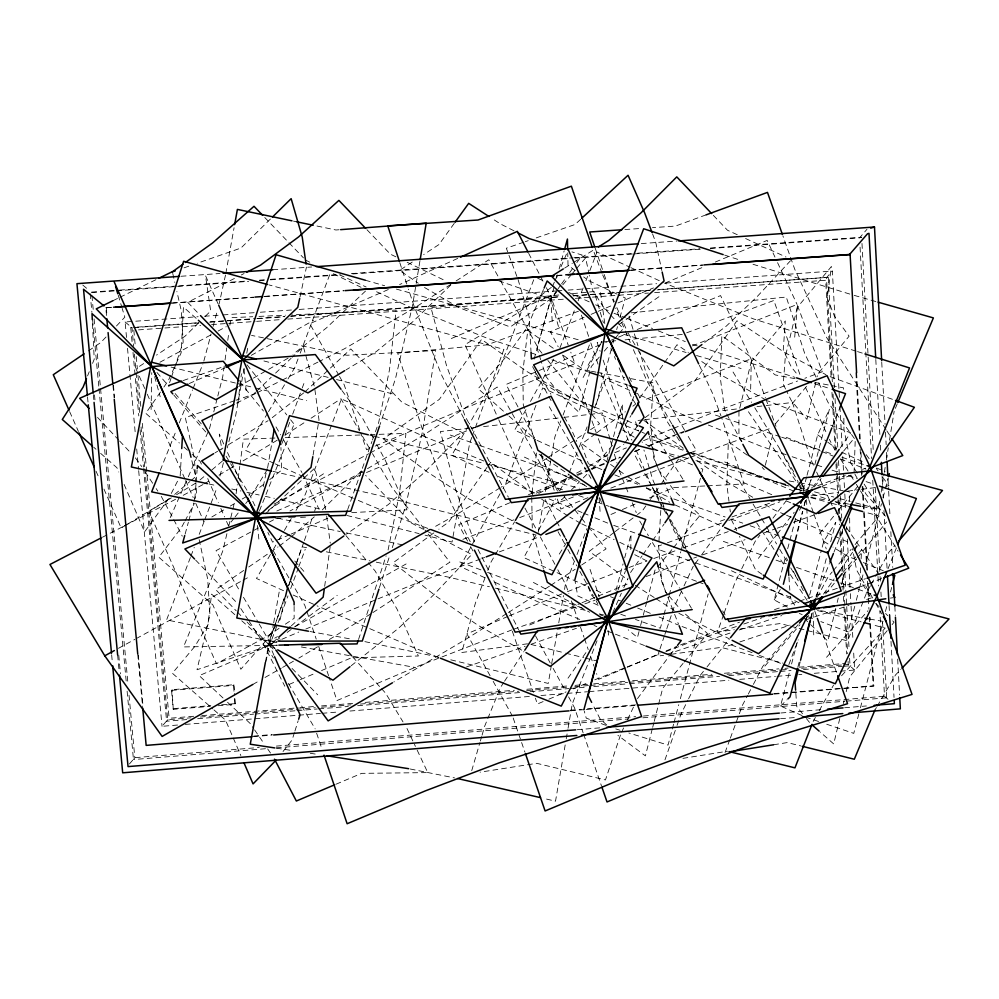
<?xml version="1.0" encoding="UTF-8"?>
<svg xmlns="http://www.w3.org/2000/svg" width="999" height="999" viewBox="0 0 999 999"><rect width="100%" height="100%" fill="white"/><g stroke="black" fill="none" stroke-linecap="round" stroke-linejoin="round"><path stroke-width="0.75" stroke-dasharray="5 3.75" d="M738.96 411.226L738.935 436.538L742.694 442.944M151.111 409.49L151.748 372.702M630.744 549.525L631.043 534.178L624.662 557.917M750.661 389.148L751.236 361.8L785.339 320.954L783.253 350.062L791.32 367.008L798.064 375.374M854.083 472.677L855.244 439.747M860.651 567.869L860.027 579.957L871.952 599.263M861.113 558.803L861.588 549.75L856.73 555.706M180.17 476.036L181.656 450.099M660.801 510.402L658.653 546.128L661.738 581.643L667.344 595.866M660.888 508.853L661.163 504.195M194.83 498.726L196.016 483.653M196.129 482.142L197.09 470.092M794.692 337.187L797.314 307.38L831.355 266.596L827.234 298.152L834.44 316.146L849.1 336.213L817.819 373.863L817.107 376.798M532.055 492.769L536.488 452.46L587.062 486.913M237.862 403.059L241.421 373.776M236.114 493.681L237.325 484.59M238.137 478.533L239.76 466.408M239.96 464.897L243.406 439.148L275.911 437.999M224.213 366.034L222.752 376.611L217.807 396.004M225.05 360.002L226.723 347.914M227.772 340.359L228.609 334.315M229.87 325.249L230.919 317.707L252.735 316.695M324.663 586.326L330.457 544.655M879.694 501.361L878.458 509.003L851.685 501.823M881.168 492.195L882.142 486.088M882.392 484.565L884.103 473.863M884.352 472.34L885.326 466.233M886.313 460.114L888.273 447.902M889.497 440.259L894.155 411.238M419.892 261.226L412.562 305.394L395.367 379.096L380.032 424.612M313.074 455.144L319.006 419.992L314.56 387.237L303.359 346.628L292.257 357.205M267.595 467.919L271.803 443.344M565.184 744.954L555.519 801.198L543.506 798.351M566.233 738.885L567.807 729.757M568.069 728.234L572.252 703.92L597.19 640.359M538.199 532.392L544.03 499.013M545.367 491.421L551.198 458.042M551.46 456.518L554.907 436.8L560.864 420.929M551.398 665.259L548.251 683.441L447.727 659.078M551.66 663.736L557.442 630.394M558.753 622.814L563.473 595.541M564.522 589.472L565.309 584.927L574.225 561.775M244.081 368.381L235.714 415.309L227.26 447.914M246.778 353.234L248.127 345.666M265.946 661.813L273.414 624.363M273.676 622.852L279.308 591.271M225.524 275.025L219.131 303.846M225.799 273.501L234.078 227.722M265.397 662.412L269.318 641.208L284.44 597.627M263.261 486.563L267.058 468.656M300.037 296.89L306.468 267.07M285.04 598.476L280.082 619.68L277.572 623.376M815.708 382.679L806.942 419.43L791.383 400.724L786.625 391.146M839.772 718.531L833.703 743.93L820.279 732.117M843.356 703.596L844.068 700.611M846.203 691.645L849.787 676.71L887.162 630.694M226.923 533.666L222.64 551.386L183.529 646.927L277.322 645.279M228.709 526.273L234.79 501.173M835.751 608.416L827.834 641.133L809.477 623.451M837.187 602.459L838.261 598.001M841.508 584.615L844.03 574.2L856.605 558.778M797.314 307.38L785.339 356.493L783.228 384.303L785.951 389.772M765.346 465.234L773.601 431.231M799.1 666.221L800.199 661.725M810.788 618.344L812.974 609.365M795.778 539.685L802.771 511.388M804.245 505.432L806.455 496.503M739.71 408.229L751.236 361.8M209.453 428.808L217.432 397.49M652.31 728.833L645.391 755.868L617.919 735.351M652.697 727.322L653.858 722.814M654.233 721.315L662.699 688.274L683.154 663.274M219.967 476.073L223.426 462.737M639.035 631.505L637.474 637.487L628.209 629.795M640.584 625.536L642.919 616.558M643.306 615.072L646.803 601.61M647.19 600.124L654.944 570.229L672.589 548.751M858.853 713.81L853.77 733.366L825.898 723.963M860.414 707.804L882.691 622.065M885.426 611.525L886.987 605.519M890.496 591.982L891.67 587.462M797.939 666.733L799.125 662.212M810.601 618.431L812.187 612.387M816.121 597.352L826.747 556.818M830.681 541.808L835.801 522.29L823.75 541.308L821.79 548.763M854.757 606.268L848.076 631.88L820.816 621.59M856.33 600.237L859.078 589.685M859.477 588.186L863.411 573.114M865.371 565.571L881.48 503.783M883.054 497.764L885.027 490.222M885.414 488.711L888.173 478.171M787.412 607.03L774.2 599.887L785.689 556.268M787.674 548.738L795.991 517.157M803.096 490.222L806.643 476.748M807.03 475.249L817.681 434.852L829.42 409.24L813.973 467.919M795.092 539.635L802.534 511.376M804.108 505.419L805.669 499.475M808.428 488.986L810.813 479.957M818.568 721.49L805.356 717.032L780.544 706.018L789.997 669.979M791.57 663.973L797.477 641.458M809.652 595.067L821.403 550.262M673.601 724.138L668.044 745.104L628.833 732.966M674 722.639L678.771 704.682M680.369 698.688L708.204 593.881M203.833 361.114L211.089 333.991M213.099 326.448L217.532 309.877M663.573 616.233L660.376 628.234L635.464 619.455M663.973 614.735L668.781 596.728M669.18 595.229L680.794 551.71M681.193 550.212L700.411 478.196M702.01 472.19L702.809 469.193L699.949 467.994M615.896 590.559L623.076 563.848M606.68 461.938L613.111 438.136M613.511 436.65L622.34 403.933L622.427 419.255M185.127 534.103L188.361 522.265M188.774 520.791L193.644 503.034M194.043 501.56L196.478 492.682L195.929 483.479M611.326 349.163L595.292 407.817L557.717 392.145L536.438 379.158L535.526 371.478M612.974 343.156L613.798 340.147M616.67 329.62L617.494 326.611M619.967 317.582L625.312 298.039L618.493 294.792M534.09 359.19L554.145 286.95M556.63 277.959L557.467 274.975M559.128 268.981L564.11 251.024M557.092 290.147L550.811 298.913L537.05 348.314L538.861 353.996M471.74 770.641L479.932 742.507M480.357 741.021L481.655 736.575M482.092 735.102L484.677 726.211L500.362 687.674L503.733 682.504M294.455 732.529L292.133 739.922L282.729 751.91M294.93 731.056L298.177 720.716M379.433 587.649L389.897 555.032M392.282 547.627L405.606 506.106L422.365 432.117L435.714 350.524L346.853 355.257L251.523 335.389M358.529 639.485L386.126 555.894M388.074 550.024L399.525 493.244L405.956 433.391L376.536 434.428M620.491 734.977L605.456 779.957L536.738 763.323L480.069 772.177M169.58 382.667L171.029 378.334M171.516 376.885L183.167 342.17L181.368 311.076L176.885 291.483M659.49 650.374L657.529 656.156L663.586 655.319M659.977 648.925L664.36 635.913M664.847 634.465L666.321 630.119M666.808 628.671L674.125 606.98L681.38 591.533M288.474 586.001L289.985 581.643M296.541 562.762L302.085 546.79L306.618 547.727M274.837 648.676L269.318 641.208L284.565 597.439M288.636 585.764L290.16 581.381M296.253 563.873L303.871 541.995M304.383 540.534L312.512 517.195M314.548 511.351L315.559 508.441M664.959 759.877L676.535 726.86M677.035 725.424L681.056 713.948L687.899 700.174M723.651 614.535L717.482 632.017L734.315 629.745M724.163 613.086L734.964 582.492L741.033 570.154M347.664 509.565L371.94 441.471M372.452 440.022L378.658 422.639L389.485 369.78L396.128 310.09L291.708 314.897M281.955 443.456L290.509 420.079M292.657 414.223L301.735 389.385M302.272 387.924L303.883 383.541M471.815 437.35L469.667 443.219L452.048 542.07L425.062 535.152M472.34 435.889L503.896 349.363L269.081 284.927M725.049 752.534L729.807 739.597M730.344 738.161L738.81 715.172M739.347 713.723L742.519 705.107L747.589 695.429M274.001 655.332L269.655 645.416L287.987 595.879M290.684 588.598L298.226 568.194M298.763 566.733L305.232 549.25M298.039 358.916L294.792 367.57L287.625 379.583M300.212 353.147L330.569 272.415M563.036 415.159L590.147 343.044M788.848 664.635L798.226 639.822M805.956 619.392L807.055 616.47M190.372 557.542L166.608 619.904L276.948 642.582M190.921 556.093L194.243 547.39M199.213 534.34L204.183 521.291M204.733 519.842L216.895 487.937M485.139 577.534L475.449 602.996L461.7 652.509L528.084 643.731M487.837 570.454L491.071 561.962L514.585 521.79M533.703 279.807L497.889 372.939L469.168 424.263M577.01 554.532L587.05 528.483M535.988 405.244L505.919 483.029L502.959 488.411M538.773 398.039L542.669 387.962L591.883 410.452M559.852 348.139L575.387 307.979M578.159 300.811L583.154 287.899M585.926 280.731L587.587 276.436M589.81 270.692L597.015 252.048L629.482 266.983M569.205 472.877L577.047 452.734M579.295 446.978L587.125 426.823M594.405 408.116L605.606 379.333L635.064 392.819M617.432 438.524L618.556 435.651M632.03 401.148L634.278 395.392M617.981 590.097L625.349 571.353M87.575 375.911L89.236 371.728M92.57 363.374L94.231 359.19L92.37 321.228M160.29 470.329L176.398 430.119M179.271 422.939L192.507 389.91M193.082 388.474L202.859 364.061M259.503 510.701L293.431 425.749M806.156 492.257L811.288 479.395M832.404 426.523L840.384 406.506M816.133 596.54L829.382 563.536M833.99 552.06L842.632 530.531M887.999 568.768L896.69 547.265M895.366 408.366L897.177 404.058M543.506 289.473L527.035 327.697L506.768 355.969L478.121 388.686L507.917 415.122M552.497 286.438L554.32 282.218M554.932 280.806L557.367 275.175M561.001 266.721L567.082 252.635M170.255 517.582L187.675 478.134M188.299 476.723L208.828 430.219M612.749 612.624L621.341 593.269M623.801 587.737L628.096 578.059M684.028 585.913L693.269 566.246M621.628 732.13L623.613 727.946M627.572 719.567L634.84 704.208M637.474 698.626L668.98 656.455M805.906 619.118L807.254 616.333M741.708 568.781L755.207 541.346L759.877 535.239M688.586 698.801L700.224 675.374L706.081 668.081M799.475 510.264L802.272 504.757M168.531 498.826L144.605 531.893L123.676 483.416M171.266 493.456L178.109 480.057M583.116 377.51L601.823 341.67M748.313 694.055L752.647 685.764M753.371 684.377L762.774 666.42L798.476 624.225M817.269 597.265L828.221 576.673L832.204 571.915M184.253 522.315L181.343 527.759L158.829 557.23L212.887 604.957L240.834 669.255L265.047 641.808L276.735 624.6M184.99 520.954L194.468 503.246M535.601 535.751L523.863 557.604L589.135 587.25M538.548 530.294L555.432 498.888M559.84 490.696L568.643 474.313M500.012 493.806L460.177 566.533L485.327 577.946M218.094 705.719L235.102 704.345L234.865 696.353M525.949 409.64L514.647 430.144L535.701 439.747M530.469 401.448L553.821 359.078M870.429 585.739L866.72 592.444L847.664 640.921L807.18 630.494M871.165 584.39L874.874 577.697M875.611 576.348L888.935 552.222L895.004 545.229M468.406 425.611L451.773 455.332L489.722 472.614M813.161 721.453L815.421 717.407M819.205 710.676L833.553 685.077M588.124 365.222L601.635 341.358M270.429 554.445L256.468 578.471L284.653 591.196M273.526 549.113L275.849 545.104M278.958 539.76L283.604 531.755M284.378 530.419L291.358 518.406M296.016 510.402L305.319 494.393L341.458 398.913L420.841 435.064L483.866 461.026M267.332 469.455L249.563 498.663M774.2 599.887L780.294 589.46M233.953 691.233L233.841 684.715L172.078 689.685L171.541 690.384L173.264 709.352L210.364 706.343M874.874 710.152L876.41 707.542M877.172 706.243L895.541 674.924L900.898 669.33M267.744 412.974L245.467 450.362L273.838 463.236M268.544 411.638L286.838 380.919M617.444 437.949L619.03 435.302M625.424 424.737L631.018 415.484M559.265 554.108L568.294 539.797M504.57 681.218L523.926 651.498M160.439 392.058L145.767 413.311L179.37 443.019M163.886 387.063L168.194 380.819L181.131 352.859L183.441 307.068L197.215 319.268M630.544 572.527L642.02 555.943M642.906 554.67L651.723 541.908M652.609 540.634L664.085 524.038M823.538 594.143L834.09 578.933M840.246 570.054L852.559 552.297M812.649 487.587L818.843 478.683M840.072 448.139L850.686 432.867L767.394 400.761M645.891 505.806L642.357 510.864L637.424 514.622M650.299 499.488L660.014 485.564M660.901 484.303L678.558 459.016M639.76 398.039L663.736 363.773M664.622 362.512L677.047 344.742L688.373 352.447M568.006 678.196L588.211 649.325M487.037 467.357L448.688 522.002L438.823 529.245M487.937 466.083L490.609 462.275L535.189 495.104M186.788 719.58L166.596 721.216L169.131 718.281L194.006 716.258M177.56 725.037L162.038 726.31L167.695 719.692L190.996 717.806M557.991 288.898L560.689 285.14M561.588 283.891L566.071 277.635M569.655 272.615L573.251 267.607M576.835 262.6L582.217 255.095L571.903 251.873M173.264 709.352L172.078 689.685M454.258 223.339L438.936 244.568L423.688 254.57M265.472 748.726L133.466 759.552L134.828 757.679L128.784 692.557M695.104 563.748L700.599 556.268M701.51 555.019L721.653 527.572M624.762 442.994L638.561 424.575M772.951 518.144L786.026 501.048M669.929 655.219L676.535 646.615M805.793 618.756L808.491 615.234M758.391 558.379L776.298 535.327M777.234 534.115L794.205 512.275M234.116 518.156L228.321 525.462L225.2 518.356M235.077 516.933L238.936 512.062M245.704 503.533L248.601 499.875M707.055 666.87L729.482 638.923L678.084 612.924M819.48 533.803L837.05 512.012M838.024 510.801L857.542 486.6M892.082 624.65L894.043 622.227L891.945 620.042M825.611 593.868L835.339 581.942M843.119 572.402L855.756 556.905M857.567 557.592L886.6 521.99M814.272 486.938L821.128 478.583M843.618 451.098L854.37 437.949M684.128 662.087L707.492 633.516L683.778 612.674M673.563 547.564L700.024 515.347L673.726 489.96L670.054 485.077M775.399 423.838L806.73 386.138M833.203 570.716L851.16 549.288M855.156 544.53L879.108 515.959L864.285 511.988M599.313 357.043L591.333 366.508L578.933 412.325L559.09 393.369L546.116 376.673L541.121 361.076M604.295 351.124L609.29 345.204M610.289 344.018L614.273 339.285M615.272 338.099L618.269 334.553M619.268 333.366L623.251 328.634L616.97 321.853M764.897 666.108L799.962 624.737M424.5 287.475L459.078 307.68L510.239 326.973L550.811 298.913L556.78 291.883M562.749 284.84L570.704 275.462M571.703 274.288L575.674 269.593M576.673 268.419L585.626 257.867L589.035 273.938M592.007 469.155L614.248 443.231M129.433 763.96L134.828 757.679L259.265 747.489M710.326 248.476L859.565 237.837L866.97 229.295M826.548 657.28L867.969 610.701M841.583 675.774L885.189 628.084L871.64 624.575M790.521 260.702L756.93 296.853L726.385 326.036L703.146 343.644M106.019 337L100.799 342.507L85.39 352.959M116.471 325.986L124.825 317.17L122.178 308.404M564.86 496.578L561.6 499.875L560.277 497.052M571.366 489.997L578.97 482.317M583.316 477.934L587.662 473.538M322.327 509.852L361.351 470.929L364.548 474.263M270.404 219.056L240.934 248.052L197.19 263.261M198.826 322.652L184.79 336.426L156.493 355.107M205.294 316.296L210.689 311.001L205.482 275.599L218.019 303.708M450.811 284.99L412.737 321.79L376.261 351.623L346.029 369.88M780.544 706.018L786.862 699.962M255.607 392.145L253.384 394.268L236.014 400.224M256.718 391.084L271.154 377.322M275.599 373.089L291.146 358.266M365.484 291.084L326.261 328.059L293.019 354.308M580.694 219.256L575.049 224.5L534.103 238.624M265.447 513.873L314.673 468.169L325.874 510.077M223.014 697.989L199.213 675.636L269.655 645.416L277.622 638.224M291.283 625.898L298.114 619.73M290.197 537.737L279.245 546.066M291.333 536.738L314.298 516.82M174.7 494.43L189.872 481.543M191.046 480.556L195.717 476.598L191.358 458.753M200.012 479.932L205.919 474.95M211.838 469.967L222.477 461.001M303.684 392.932L269.405 419.892M304.895 391.958L350.799 348.938L401.848 402.147L463.086 432.992L424.338 472.452L388.324 504.532L346.428 534.165M263.699 484.378L248.813 495.117M269.693 479.62L281.681 470.092L280.944 447.477M351.211 665.734L398.589 628.196L433.816 594.717L471.778 554.47L411.513 523.101L365.622 475.374M551.311 287.362L519.143 312.225L464.96 344.643L498.164 418.406M613.973 532.504L589.285 551.323L627.797 579.832M615.209 531.568L636.188 515.571M199.163 539.61L207.692 579.108L209.94 614.61L197.028 669.73L269.655 645.416L279.67 637.999M287.175 632.429L293.444 627.784M294.693 626.86L337.25 595.304M644.992 417.707L695.279 380.344L736.925 320.766L784.065 352.147L825.998 374.712M595.554 433.753L581.88 443.843L609.315 463.511M596.79 432.829L625.374 411.725M632.829 406.218L635.314 404.383M433.878 532.879L393.156 562.774L437.287 597.077L477.46 624.962L523.301 651.048M618.905 324.525L661.051 295.267M243.694 570.454L215.747 589.622L236.226 610.826M248.763 566.97L277.984 546.94M279.058 628.359L266.496 636.738L216.446 663.723L148.913 511.476L171.304 497.889M285.352 624.175L294.143 618.319L294.106 604.969M143.631 363.586L135.914 368.681L144.73 388.511M268.194 510.277L325.986 472.152M549.45 586.201L507.904 612.812M550.736 585.352L575.187 569.23M581.618 564.997L606.068 548.876L590.459 529.408M412.25 262.063L399.55 270.392L418.256 283.204M546.765 458.354L501.361 487.062M548.051 457.505L585.389 433.042M590.534 429.67L599.55 423.763L590.771 413.012M277.235 440.184L241.546 461.8M285.04 435.114L304.558 422.44M311.064 418.206L340.984 398.776L359.428 430.881M450.899 284.315L415.609 307.192L344.518 348.726L319.605 361.276M456.131 280.931L488.798 259.752L500.224 280.182M588.811 466.533L609.565 453.309M616.058 449.175L623.851 444.218M506.593 613.636L464.822 639.947L393.806 682.005M564.585 268.119L572.39 263.224M573.701 262.412L595.804 248.576M317.495 646.865L298.851 658.104M329.37 639.522L371.578 613.386M372.902 612.574L449.9 562.162L425.099 530.157M500.049 487.874L455.644 515.097L432.604 527.996M214.972 452.884L217.632 451.273M218.956 450.474L222.939 448.052M228.247 444.83L268.082 420.691M126.473 524.8L121.191 527.996L103.584 488.261M127.785 524L170.03 498.389M176.573 494.705L197.652 481.918M362.2 471.865L289.935 511.038M367.47 468.706L425.362 433.916L497.24 387.038L546.578 474.625L559.253 490.459M202.997 484.565L182.542 495.666M204.333 483.778L209.64 480.644M218.956 475.149L228.259 469.655M229.583 468.868L236.226 464.947M211.838 516.97L225.05 509.165M230.332 506.043L235.614 502.922M242.208 499.025L247.49 495.904M238.686 386.588L252.098 378.883M253.434 378.109L288.274 358.054M252.822 684.465L259.59 680.594M265.01 677.484L281.256 668.181M282.605 667.407L288.024 664.298M289.385 663.523L293.444 661.201M259.141 623.9L269.318 641.208L277.46 636.613M295.092 626.648L406.331 563.823M251.236 355.344L313.549 320.367M118.444 648.326L134.877 639.348M136.239 638.598L241.633 580.981M243.007 580.232L248.476 577.235M538.698 493.494L571.203 476.011M576.623 473.089L586.101 467.994M159.965 362.225L211.351 334.653M218.119 331.031L226.236 326.673M258.466 527.922L216.034 550.661L239.548 590.609M269.405 522.04L273.514 519.842M274.126 504.108L368.781 453.708M370.154 452.972L396.216 439.098M102.435 537.25L123.152 526.498M124.538 525.774L175.637 499.25M234.44 278.459L187.725 302.322L199.438 314.498M241.308 274.95L244.056 273.551M236.538 403.121L255.919 393.356M257.305 392.657L280.831 380.806M282.218 380.107L318.219 361.975M113.012 300.674L118.594 297.952M119.98 297.265L156.281 279.52M457.729 258.416L399.6 284.565M388.299 289.548L309.777 323.701L338.736 375.037M189.261 383.516L224.688 367.994M276.823 510.988L360.776 474.937M289.648 534.715L272.577 542.095L267.882 532.43M291.071 534.103L328.059 518.119M451.361 338.511L550.586 295.979L568.194 345.005M509.865 502.734L458.653 524.712L467.594 541.108M528.359 494.805L571.216 476.985M536.251 493.144L576.148 476.024M577.572 475.412L590.397 469.917M591.82 469.305L609.015 462.075M610.938 514.46L616.658 512.012M622.365 509.565L635.202 504.07M649.475 497.952L673.738 487.562L705.856 485.914M584.103 317.345L550.399 331.73L558.204 346.803M591.121 314.348L596.74 311.95M598.151 311.351L612.262 305.344M280.407 639.909L266.283 645.941L273.376 657.979M281.818 639.298L298.751 632.055M305.819 629.033L376.623 599.412M289.048 684.452L298.938 680.232M300.362 679.62L315.896 672.976M321.553 670.566L351.223 657.879L418.381 655.981L397.078 609.19L375.149 571.016L368.331 562.749M369.418 448.539L366.558 449.75L360.564 432.342M375.124 446.116L474.537 404.32L574.924 363.748L570.791 352.21M507.929 616.42L466.895 633.865L490.172 675.898M509.34 615.821L561.8 593.955M529.62 624.987L580.606 603.334M582.017 602.734L628.995 583.366M617.944 302.947L653.483 287.912M366.496 472.515L466.62 430.881M336.101 784.178L361.65 773.351L427.772 772.614L416.071 747.776M543.131 701.585L537.387 704.008L535.389 698.189M548.876 699.163L566.108 691.895M573.289 688.873L589.073 682.217M594.817 679.795L660.027 653.883M625.911 667.844L598.576 679.37L596.565 673.551M627.347 667.232L658.99 653.895M666.183 650.873L676.248 646.628M607.767 455.681L604.894 456.88L596.628 433.828M614.922 452.672L626.385 447.852M643.581 440.634L672.152 428.871M587.961 497.677L560.839 509.028L557.242 498.926M610.814 488.124L688.973 457.817M664.909 283.104L702.359 267.47M715.321 262.05L767.17 240.397L774.974 257.105M600.099 344.78L506.056 384.465L534.877 438.648M605.731 342.42L609.964 340.659M611.376 340.072L615.596 338.311M576.947 474.625L589.822 469.318M591.246 468.731L605.556 462.837M611.276 460.489L619.954 457.043M610.464 461.476L620.554 457.33M634.964 451.398L642.17 448.426M647.939 446.053L676.76 434.19M472.352 428.534L475.212 427.36M618.481 337.138L627.097 333.629M637.162 329.533L720.566 295.592L751.023 358.878L765.359 397.639M378.047 598.838L419.293 582.08L480.382 559.04M673.576 428.309L714.834 411.838L797.589 380.994M567.494 591.683L590.284 582.629M591.708 582.055L627.459 568.056M692.295 345.879L797.09 304.458L822.277 371.79L804.844 378.284M646.203 576.56L692.245 558.628M679.645 433.067L683.99 431.381M634.477 451.398L641.745 448.576M649 445.754L675.149 435.576M680.956 433.329L683.865 432.192M680.556 644.904L739.535 622.165M665.858 651.635L692.057 641.533L736.363 626.523M646.365 399.125L751.023 358.878M462.899 539.36L513.873 519.817M519.692 517.582L573.576 496.915M860.701 586.675L881.081 578.833M822.015 486.238L852.309 474.737M690.646 452.697L696.415 450.524L686.325 433.166M481.843 558.491L484.752 557.405M499.3 551.91L538.573 537.1M686.688 332.804L773.85 300.487L801.023 377.585M578.471 311.226L487.187 344.83L397.664 353.159L423.564 432.817L451.61 504.22L470.254 541.77M706.118 214.847L675.449 226.074L652.472 227.66M720.329 521.178L724.687 519.592M731.955 516.945L771.166 502.647M803.121 490.984L811.837 487.812M817.644 485.689L845.254 475.624M862.674 469.268L865.584 468.206M658.628 545.978L661.55 544.917M667.394 542.782L721.44 523.114M728.746 520.454L779.857 501.835M690.421 457.292L771.628 427.922M628.92 567.519L646.453 561.188M653.758 558.541L675.674 550.624M682.979 547.976L728.271 531.593M734.115 529.482L737.037 528.434M693.706 558.091L696.64 557.042M702.509 554.944L745.054 539.697M764.123 532.867L775.848 528.671M777.322 528.146L787.587 524.463M793.456 522.365L813.985 514.997M511.95 629.882L415.846 667.057L336.988 700.549L329.083 677.135M513.399 629.358L579.008 605.968M584.84 603.883L595.042 600.249M466.545 666.92L525.162 646.328M531.018 644.268L576.448 628.296M184.066 267.832L189.897 265.796M523.863 242.158L506.318 248.214L508.454 253.908M525.324 241.646L528.246 240.647M183.217 380.532L224.126 366.446M234.565 400.724L185.327 417.607L194.455 458.916L195.005 468.131M774.487 609.64L797.976 601.66M799.45 601.161L837.624 588.186M839.098 587.687L865.534 578.708M743.743 624.025L761.463 618.019M667.22 654.283L731.867 632.442M739.21 629.969L781.817 615.571M728.084 645.878L733.99 643.905M739.884 641.932L790.009 625.149M806.23 619.717L848.988 605.394M866.682 599.475L874.05 597.002M859.565 237.837L861.65 237.238L709.203 248.102M839.397 397.302L832.354 271.066L826.498 277.672L832.342 381.755M834.427 387.624L828.246 277.297L657.155 289.885M682.916 758.353L727.547 751.223M773.626 744.767L787.287 742.582L800.686 745.903M890.384 598.101L893.418 597.652M671.141 654.283L721.041 647.377L782.816 663.099M740.434 628.92L780.194 623.551L789.198 625.874M811.038 495.904L838.536 492.345M847.701 491.146L859.914 489.56M861.45 489.36L875.199 487.587M885.888 486.201L888.948 485.801L881.68 475.849M642.994 419.88L635.289 420.779L638.324 431.006M644.53 419.705L738.498 408.766M756.98 406.605L764.685 405.706M766.221 405.532L792.407 402.485L810.788 459.49L814.023 466.483M469.692 428.196L440.372 431.568L455.931 490.384L474.537 542.532M471.228 428.022L475.861 427.485M483.578 426.598L562.275 417.557M563.811 417.382L602.385 412.949L610.102 439.435M631.268 312.824L786.275 297.053L804.682 353.396L816.046 377.21M558.741 295.017L430.944 307.58L446.516 365.597L465.109 416.183L473.901 432.654M572.602 293.644L587.999 292.133M589.535 291.983L594.155 291.533L603.408 322.814M606.468 341.621L597.177 342.507L600.162 351.311M612.662 341.034L615.759 340.746M625.049 339.86L682.329 334.428M185.327 724.412L320.429 713.436M321.99 713.311L337.512 712.05M349.937 711.038L530.082 696.403M540.946 695.516L587.537 691.733M589.085 691.608L728.858 680.244M739.722 679.37L775.436 676.46M776.997 676.335L792.519 675.074M798.738 674.575L801.835 674.325M814.26 673.314L854.644 670.029L853.596 651.323M253.696 736.063L272.327 734.54M570.404 710.202L581.268 709.315M587.487 708.803L635.614 704.882M773.775 693.593L873.813 685.963L870.054 617.419M253.434 736.625L272.103 735.102M570.629 710.726L584.615 709.59M586.176 709.452L635.926 705.394M774.312 694.093L873.813 685.963M276.373 746.091L635.651 716.658M643.431 716.021L884.515 696.266L886.675 697.826L882.454 620.017M276.348 747.839L628.87 718.943M642.856 717.806L844.742 701.261M846.303 701.136L886.675 697.826M577.26 729.707L602.135 727.672M780.893 712.986L821.315 709.677M844.63 707.754L866.383 705.968M780.581 718.706L796.141 717.432M171.541 690.384L233.441 685.401M173.801 708.616L210.814 705.619M221.616 704.745L235.502 703.621M201.786 715.634L298.214 707.816M299.762 707.692L315.322 706.43M321.541 705.918L352.647 703.396M365.085 702.397L514.385 690.284M526.823 689.273L568.818 685.876M575.037 685.364L587.474 684.365M593.693 683.853L626.361 681.206M632.579 680.706L711.887 674.275M724.337 673.264L778.77 668.855M784.989 668.343L788.099 668.094M798.988 667.207L845.641 663.423M200.324 717.045L315.297 707.729M321.516 707.217L351.036 704.832M360.352 704.07L518.843 691.221M526.61 690.584L568.556 687.187M574.775 686.675L588.761 685.539M590.309 685.414L627.597 682.392M629.158 682.267L716.158 675.212M727.035 674.325L779.869 670.042M781.418 669.917L789.185 669.293M801.623 668.281L842.02 664.997M843.568 664.872L848.238 664.497L854.644 670.029M197.665 718.706L253.584 714.16M255.132 714.035L295.517 710.764M297.078 710.639L317.27 708.99M318.818 708.865L348.326 706.48M357.654 705.719L520.741 692.482M530.057 691.733L568.893 688.573M570.441 688.448L587.537 687.062M593.743 686.563L627.921 683.791M629.47 683.666L719.555 676.348M728.883 675.599L778.583 671.565M780.132 671.44L791.008 670.554M803.433 669.542L842.269 666.395M843.818 666.271L850.037 665.771L849.6 657.991M339.061 229.758L335.951 229.995L314.722 225.562M91.596 292.095L118.044 290.209M119.593 290.097L177.16 286.001M178.709 285.889L247.165 281.019M259.603 280.132L264.273 279.795M270.492 279.358L335.839 274.7M351.386 273.589L572.302 257.854M573.851 257.742L631.418 253.634M637.637 253.197L699.862 248.763M91.646 292.557L114.96 290.896M116.521 290.784L248.651 281.368M259.528 280.594L264.198 280.257M270.417 279.82L340.359 274.837M352.797 273.951L568.868 258.554M575.087 258.117L632.604 254.008M634.165 253.896L700.998 249.138M106.518 315.509L105.807 307.754L112.013 307.305M172.615 302.972L253.421 297.178M264.298 296.403L343.544 290.734M556.418 275.487L564.198 274.925M631.006 270.142L702.484 265.022M105.807 307.754L112.512 307.392M171.591 303.172L253.996 297.265M264.872 296.491L344.168 290.809M557.167 275.549L564.934 275M630.232 270.317L703.308 265.085M126.523 337.462L125.112 321.965L198.164 316.708M204.383 316.258L221.478 315.035M223.039 314.922L254.121 312.687M260.339 312.237L291.433 310.002M299.2 309.44L555.669 290.984M557.23 290.871L561.888 290.534M568.106 290.085L583.653 288.961M585.202 288.861L619.405 286.388M620.953 286.276L656.705 283.704M666.033 283.042L832.354 271.066M132.03 341.546L130.757 327.597L135.427 327.26M136.988 327.148L163.449 325.237M165.01 325.125L199.263 322.652M210.152 321.865L225.724 320.741M227.285 320.629L255.307 318.606M256.868 318.494L284.89 316.483M291.121 316.034L560.451 296.603M572.914 295.704L619.617 292.345M621.178 292.232L650.761 290.097M658.541 289.535L828.246 277.297M133.579 327.635L198.826 322.939M209.703 322.153L251.648 319.131M257.867 318.681L284.278 316.77M290.497 316.321L560.826 296.828M573.251 295.929L616.758 292.794M618.306 292.682L650.936 290.334M138.511 329.882L163.386 328.084M164.935 327.972L200.699 325.387M211.576 324.6L227.123 323.476M228.684 323.364L255.107 321.466M256.668 321.353L281.531 319.555M287.749 319.106L564.472 299.138M575.362 298.351L590.909 297.227M592.457 297.115L648.426 293.069M654.645 292.62L825.649 280.282L831.168 378.371M181.094 276.261L219.967 273.501M272.827 269.742L311.688 266.983M641.283 243.581L677.047 241.034M624.899 229.558L641.758 228.396M707.392 485.826L744.093 483.953L721.503 417.282M351.723 512.587L406.98 509.815L385.339 460.352L375.974 443.019M275.674 518.631L283.454 518.244M300.537 517.395L308.316 517.007M258.966 316.408L285.464 315.185M285.202 437.662L361.064 434.977M370.354 434.652L374.987 434.478M241.77 620.791L269.655 645.416L277.335 645.179M269.318 641.208L277.073 641.196M130.757 327.597L132.03 327.747L133.716 346.341M125.112 321.965L132.03 327.747M276.411 748.176L293.331 750.724M310.264 753.283L316.421 754.22M820.629 610.676L863.448 618.006M869.567 619.055L883.328 621.415M810.976 497.315L829.058 500.574M835.089 501.66L848.663 504.095M862.224 506.543L880.319 509.79L863.848 483.641M301.336 646.965L415.671 667.544M789.023 480.944L798.064 482.579M799.575 482.854L816.158 485.851M822.189 486.95L843.293 490.759M844.792 491.033L849.312 491.858L849.45 502.634M309.977 631.493L352.672 639.385M364.86 641.633L440.222 657.429M589.897 370.991L583.853 369.867L562.187 354.57M591.42 371.278L595.953 372.115M597.464 372.402L624.712 377.485M630.756 378.621L653.458 382.854L650.699 424.6L653.646 457.942L670.416 496.515M795.017 378.671L775.311 374.95L721.827 335.639L720.204 377.098L724.562 409.902L726.036 412.662M814.722 382.405L829.882 385.264M831.405 385.552L843.531 387.849L843.568 390.921M410.214 769.005L454.582 777.921M326.311 551.81L370.217 560.914M376.273 562.175L448.951 577.247L489.448 586.738M293.494 221.129L296.528 221.766M277.647 518.169L340.197 531.543M346.303 532.854L404.27 545.254M208.953 483.991L216.558 485.664M231.768 488.998L240.909 490.996M246.99 492.332L259.166 494.992M265.247 496.328L274.375 498.326M280.469 499.662L321.291 509.315M272.939 471.378L301.648 477.872M303.172 478.221L375.711 494.642L536.188 535.052M495.442 588.136L585.726 610.451M346.953 515.484L419.068 533.616M369.83 435.177L372.864 435.914M374.375 436.288L484.54 463.536M171.091 367.083L235.901 383.141M237.4 383.516L253.983 387.624M255.494 387.999L306.73 400.699M531.093 644.48L564.185 652.784M565.684 653.171L583.728 657.692M585.239 658.079L595.766 660.714M599.288 613.886L603.808 615.034M263.936 360.976L328.946 377.61M336.513 379.545L393.968 394.243M486.038 463.923L579.32 488.199M790.696 626.248L805.681 630.119M652.409 449.35L680.931 456.73M682.429 457.13L689.934 459.065M695.941 460.626L786.088 484.303M817.494 610.539L861.113 621.84M799.6 487.874L805.556 489.473M814.485 491.858L833.828 497.04M839.784 498.638L850.199 501.423M810.901 497.689L830.181 502.859M831.655 503.246L847.964 507.617M578.209 339.76L395.092 288.736M854.207 295.379L876.61 301.76M365.334 280.232L384.677 285.751M623.651 334.29L686.101 352.485M696.503 355.519L741.108 368.519M849.774 294.068L751.161 263.711M615.759 728.92L620.117 730.269M856.018 351.124L753.408 318.893L664.785 283.216M857.504 351.598L863.461 353.459M692.519 344.355L699.949 346.753M701.435 347.227L795.017 377.372M814.335 383.604L830.669 388.861M724.662 255.095L740.858 260.364M535.801 354.445L487.362 338.299L411.026 307.53L374.575 290.846M551.947 359.827L590.109 372.552M598.925 375.487L628.284 385.264M715.471 415.109L719.892 416.583M725.774 418.544L780.207 436.7M781.68 437.187L819.929 449.937M825.811 451.898L833.166 454.358M841.995 457.305L865.534 465.147M786.201 454.745L761.051 446.278L708.366 425.05M792.12 456.73L824.662 467.669M832.055 470.154L837.974 472.152M848.338 475.636L857.204 478.621M866.083 481.605L873.488 484.09M788.873 486.051L690.821 452.097M797.652 489.048L802.047 490.546M812.299 494.055L829.882 500.062M835.738 502.06L847.464 506.068M653.321 440.047L688.598 452.097M690.059 452.597L788.511 486.238M797.339 489.248L801.747 490.759M498.763 280.819L550.811 298.913L559.203 329.295M673.788 498.951L725.149 516.97M731.018 519.03L742.756 523.151M750.099 525.724L760.364 529.333M766.233 531.393L782.379 537.062M620.816 614.298L628.134 616.883M450.262 435.04L478.121 444.892M479.582 445.404L576.348 479.632M723.326 541.383L770.154 558.041M776.011 560.114L786.25 563.761M796.503 567.407L838.948 582.492M840.409 583.004L856.505 588.736M857.966 589.248L872.602 594.455M562.487 489.772L489.585 463.386M578.558 495.504L585.851 498.114M597.539 502.272L604.845 504.882M606.306 505.394L609.228 506.443M613.661 525.337L637.1 533.766M660.526 550.212L689.785 560.776M695.641 562.887L792.195 597.764M830.157 376.685L894.055 399.9M605.918 725.324L586.251 718.144L584.278 711.151M427.822 528.409L402.997 519.155L354.72 498.938M659.003 567.195L697.389 581.605M698.813 582.13L703.084 583.728M682.017 626.523L752.097 652.684M759.39 655.419L781.293 663.586M459.84 561.95L481.73 570.192M487.574 572.39L583.866 608.691M599.924 614.735L602.834 615.834M799.3 613.461L802.172 614.547M807.904 616.72L815.084 619.43M644.53 645.554L606.83 630.844M614.01 313.249L625.411 317.782M626.848 318.356L652.522 328.559M658.229 330.831L685.326 341.608M438.923 657.617L413.024 647.352L317.07 605.844M786.138 437.3L820.341 450.949M821.777 451.523L833.178 456.068M840.309 458.916L865.958 469.155M701.248 422.19L684.165 415.297L636.475 393.469M625.749 425.711L644.542 433.329M650.337 435.676L683.591 449.163M856.043 559.615L847.439 556.106L832.966 547.065M863.223 562.549L883.316 570.741M601.835 469.58L587.624 463.436M614.785 474.887L620.529 477.235M626.286 479.595L637.799 484.303M646.428 487.837L669.442 497.252M534.752 492.994L495.342 475.174M549.088 498.913L572.002 508.379M577.734 510.739L582.042 512.512M583.466 513.111L589.198 515.472M594.929 517.844L609.265 523.751M674.125 457.18L651.173 447.564L642.045 441.97M679.857 459.577L692.769 464.985M610.476 596.678L620.491 600.861M626.211 603.259L631.93 605.644M637.649 608.041L650.524 613.423M659.103 617.007L677.697 624.775M353.309 498.351L303.634 476.748M579.745 619.442L539.822 602.659L492.32 581.118M594.005 625.449L596.853 626.648M593.294 406.493L567.519 395.592L526.336 371.153L481.568 339.398L439.373 399.35L383.391 438.986L427.697 472.19L467.982 498.426L514.76 521.928M594.73 407.093L637.687 425.262M724.725 461.95L796.415 492.257M771.777 494.692L733.141 478.121L689.298 452.335M786.101 500.824L791.82 503.284M785.139 514.672L773.875 509.765L763.298 503.521M786.55 515.284L793.593 518.356M795.004 518.968L848.513 542.27M841.633 452.235L865.484 462.937M876.71 467.982L885.139 471.753M293.107 595.017L315.659 605.207M675.224 505.007L721.877 526.198M596.228 590.471L603.321 593.693M275.262 463.873L302.21 476.111M593.294 411.101L621.415 423.951M537.1 440.384L582.005 460.876M737.25 234.703L727.497 230.245L712.712 214.685M745.604 238.536L786.001 257.03M537.649 278.197L544.717 281.443M568.756 292.482L589.972 302.21M595.629 304.807L611.176 311.95M339.523 274.812L366.158 287M630.893 267.632L663.373 282.567M598.114 605.282L577.734 595.904L575.087 581.381M524.388 457.117L587.449 486.463M617.132 294.143L588.498 280.532L583.678 276.923M731.455 570.754L798.925 602.709M395.929 256.843L390.322 254.133L366.745 229.495M407.13 262.25L446.328 281.206M580.456 523.214L569.83 517.095M581.855 523.888L614.123 539.572M619.73 542.295L637.961 551.161M305.619 260.14L309.777 262.175M333.341 273.714L361.051 287.3M513.973 230.819L500.187 223.776L491.358 218.057M634.727 554.682L649.562 562.337M533.391 582.454L589.685 612.262M247.015 621.977L269.655 645.416L275.05 648.376M766.058 400.025L723.588 376.386L699.687 360.139M752.709 497.265L730.219 483.991L695.142 459.34M628.009 476.923L641.033 484.852M646.241 488.024L669.68 502.285M622.489 429.982L634.228 437.175M823.75 541.308L831.643 546.241M541.608 499.175L568.556 516.283M635.252 585.339L654.72 597.877M656.018 598.713L674.2 610.414M762.037 574.288L755.669 569.905L739.435 536.301M643.806 420.404L682.979 447.902M553.271 348.276L527.784 330.282L522.827 371.865L523.276 404.757L534.115 438.486M747.327 455.244L728.358 441.72L726.847 484.74L728.995 501.373M610.551 464.41L614.298 467.095M619.28 470.666L624.275 474.238M817.681 434.852L826.498 441.258M827.759 442.17L836.588 448.576M575.237 270.617L568.019 265.21L567.744 252.897M82.767 285.027L87.213 288.786M887.974 699.263L884.515 696.266L879.857 610.801M93.669 447.202L95.991 449.25M100.637 453.359L116.908 467.732L118.756 472.003M234.802 614.635L211.563 594.118L207.954 624.924L194.768 646.465L172.377 673.239L212.812 708.89M213.973 709.914L225.524 720.104L240.834 755.556M184.003 447.115L187.487 450.187M192.12 454.283L200.225 461.451L202.722 467.145M509.065 416.146L531.992 436.476L533.304 439.298M606.768 725.049L600.074 718.88L592.357 703.733M227.547 702.247L250.225 723.538L253.721 728.621M804.083 618.256L808.403 622.414M269.655 645.416L274.987 650.898M292.058 668.443L317.67 694.767M195.629 560.089L237.462 603.421M237.312 611.937L241.621 616.408M876.16 603.633L879.32 606.917M885.626 613.473L887.736 615.659M264.76 217.507L303.471 257.892M594.742 598.488L591.533 595.067L587.387 585.052M97.527 417.407L118.556 439.885M119.605 441.009L131.169 453.359M135.377 457.854L141.721 466.57M609.627 313.948L604.383 308.304L592.444 290.022L589.335 275.412M610.676 315.072L615.921 320.716M762.225 467.445L764.272 469.667M352.635 656.88L380.469 687.524M381.506 688.661L385.626 693.206L403.022 721.927M885.489 516.183L866.208 494.443L862.424 487.649M294.755 561.038L306.094 573.863M156.918 372.44L169.068 386.526M175.137 393.569L202.485 425.249M173.876 395.104L206.244 432.517M668.119 594.917L665.247 591.545L658.041 566.246M669.068 596.041L681.518 610.689M345.954 535.576L367.37 561.563M541.995 353.246L539.073 349.662L500.986 281.543M547.852 360.414L589.797 411.813M239.91 381.905L263.449 411.014M802.534 713.736L796.777 706.593L795.716 691.645M806.368 718.506L810.201 723.264M564.123 496.54L573.876 508.716M574.85 509.927L580.706 517.232M581.68 518.456L586.563 524.537M246.99 364.797L286.763 414.897M290.647 419.78L293.556 423.451M424.138 528.933L391.695 487.087L372.49 453.633M666.383 480.194L657.18 467.969L653.084 451.298M341.933 390.509L363.012 419.018L373.102 437.687M854.42 438.511L828.059 402.422L816.707 378.609M866.233 454.682L870.766 460.914M876.223 468.381L878.034 470.866M794.704 605.094L790.446 599.113L790.246 596.141M838.536 516.158L842.057 521.241M846.465 527.597L881.717 578.384M254.595 729.894L264.198 743.855M267.682 748.938L272.053 755.281M748.426 411.738L797.664 483.653M798.538 484.94L802.934 491.371M145.117 471.753L152.76 483.404M156.156 488.586L157.854 491.171M161.251 496.353L173.039 518.194M756.668 522.852L760.876 529.308M761.713 530.594L775.162 551.261M775.998 552.547L785.239 566.758M790.284 574.5L807.092 600.324M240.809 608.541L248.326 620.054M249.163 621.328L261.688 640.521L284.815 686.263M886.001 429.545L826.41 337.175L794.767 269.318L782.929 235.939M886.837 430.844L891.033 437.35M679.507 440.859L666.995 421.278L645.504 370.891L639.722 351.636M857.254 473.176L850.673 462.712L843.968 429.458L843.818 415.584M635.614 403.871L631.518 397.34L619.143 367.819M645.466 419.555L670.067 458.753M670.891 460.064L683.191 479.67M835.014 450.237L829.345 439.298M840.758 459.415L849.762 473.826M850.586 475.137L855.494 483.004M856.318 484.315L859.59 489.547M860.414 490.859L898.089 551.148M226.036 456.156L249.088 493.743L255.794 507.567M733.054 372.028L751.535 402.41M754.745 407.704L794.105 472.44M801.335 484.328L805.344 490.934M684.602 548.276L674.088 530.956L668.119 516.583M722.639 610.913L725.062 614.909M639.722 521.041L642.107 525.062M642.894 526.411L648.476 535.801M652.447 542.507L679.507 588.124M680.307 589.46L691.445 608.241M739.747 481.406L749.937 498.701M753.071 504.033L760.913 517.332M761.7 518.668L765.621 525.324M766.408 526.648L776.598 543.943M779.744 549.275L786.8 561.251M790.721 567.894L797.776 579.87M541.483 378.221L550.899 394.218M564.248 416.895L570.529 427.56L576.748 441.471M243.469 597.265L258.354 622.564M288.361 683.391L315.16 728.858M275.999 426.898L280.657 434.89M283.753 440.209L301.898 472.515M628.084 333.004L635.064 345.017M638.174 350.362L685.551 431.83M549.238 406.655L590.933 478.396M671.79 423.913L647.002 381.069L632.767 348.201M273.251 550.836L304.845 605.444L306.331 609.827M872.651 598.014L856.63 570.104L852.497 548.713M875.711 603.334L881.805 613.96M362.5 436.238L369.418 448.276M779.982 449.762L798.126 481.805M798.888 483.141L803.421 491.158M339.498 376.386L344.068 384.49L360.065 430.894M641.695 468.181L633.828 453.134M644.73 473.576L651.56 485.739M652.31 487.087L659.889 500.599M662.924 505.993L665.197 510.052M665.958 511.401L669.755 518.156M670.504 519.505L687.187 549.213M658.841 500.749L650.674 484.14M659.602 502.097L662.637 507.492M663.386 508.841L667.17 515.584M667.931 516.933L686.088 549.325M854.844 474.038L857.117 478.121M493.169 681.318L511.938 715.209M558.041 531.668L564.797 543.943M567.794 549.4L576.785 565.784M579.795 571.241L593.281 595.791M596.278 601.248L597.789 603.983M532.604 366.683L535.551 372.115M536.288 373.476L548.114 395.179M548.851 396.528L551.061 400.599M470.566 546.565L473.551 552.035M535.501 635.826L550.212 662.949M553.146 668.381L565.646 691.433M568.593 696.852L574.475 707.704L583.116 732.742M474.637 434.028L508.341 497.152M726.76 414.036L742.145 442.957M524.962 508.091L536.65 530.032M540.297 536.888L554.895 564.323M557.817 569.805L565.846 584.89L568.868 593.606M565.446 538.424L566.883 541.146M629.095 377.123L632.692 383.966M637.712 393.531L639.872 397.627M545.167 499.55L555.993 520.117M556.718 521.49L559.602 526.972M565.372 537.949L566.808 540.684M562.462 355.032L581.618 392.033L589.385 413.648M786.35 557.804L787.761 560.526M793.356 571.378L798.263 580.869M801.073 586.301L803.87 591.733M528.671 253.359L543.518 282.23M546.353 287.724L550.586 295.979M463.773 418.281L441.883 375.674L413.773 305.307L408.466 289.123M173.751 519.58L182.268 536.151M478.046 549.475L518.731 629.969M778.696 536.126L780.057 538.898M802.097 483.903L805.481 490.871M731.33 519.505L736.738 530.706M838.573 516.058L840.596 520.267M699.312 365.234L712.362 392.957L720.966 415.859M406.98 728.458L415.422 746.403M777.572 262.675L797.09 304.458M540.546 454.795L557.654 491.421M302.547 473.926L319.006 509.253M816.62 472.077L829.595 500.024M830.231 501.423L832.179 505.619M805.531 387.4L826.772 433.678M498.801 419.817L533.291 496.416M223.714 443.981L219.28 434.041L221.853 449.313M227.51 452.51L230.669 459.627M231.306 461.038L242.07 485.214M147.253 394.18L185.027 479.17M185.652 480.581L193.207 497.577M195.729 503.246L203.908 521.665M69.63 411.625L78.434 431.493M96.041 471.228L98.551 476.91M207.717 478.521L218.331 502.709M220.829 508.391L224.575 516.933M602.06 273.439L592.782 248.913M602.684 274.862L614.373 301.848M616.833 307.53L626.685 330.244M619.143 316.758L615.659 308.104M621.615 322.465L624.712 329.62M625.337 331.044L630.282 342.482M624.65 423.139L631.917 440.159M636.151 450.087L650.074 482.717M622.414 426.323L606.181 388.211L600.724 372.115M623.014 427.734L628.421 440.434M610.889 348.127L612.062 350.936M614.422 356.568L615.609 359.378M661.55 500.774L652.597 479.22L643.943 450M662.15 502.21L663.935 506.53M666.321 512.275L667.519 515.147M619.093 470.329L625.399 485.826M625.973 487.225L628.833 494.28M632.267 502.722L636.276 512.587M667.906 597.29L674.075 612.936M674.637 614.36L678.558 624.325M652.559 233.903L655.706 242.257L661.837 270.554M508.978 255.344L517.532 278.147M518.069 279.57L529.183 317.07L531.056 352.697M599.75 497.789L601.873 503.484M765.883 399.076L775.973 426.348M581.468 444.892L588.448 463.898M591.97 420.854L596.103 432.38M808.728 499.525L813.373 512.587M813.885 514.048L826.26 548.901M814.759 611.038L816.845 616.92M823.089 634.565L837.15 674.275M541.358 454.17L554.17 490.259M571.391 600.874L577.934 619.767M580.456 627.035L583.978 637.212M584.477 638.661L587.999 648.838M590.521 656.106L594.043 666.283M583.628 734.215L601.435 785.751M512.337 631.243L533.379 692.369M513.199 718.044L518.269 732.791M518.768 734.265L524.85 751.96M595.179 248.089L603.671 272.977M604.17 274.438L613.661 302.26M603.146 360.102L623.051 418.781M581.406 315.085L588.836 337.025M590.821 342.869L598.251 364.81M306.83 611.288L316.221 639.098M318.693 646.415L328.584 675.674M316.633 733.241L322.04 749.3M590.047 569.355L599.275 596.99M399.8 262.637L407.992 287.65M539.31 355.407L540.671 359.665M118.232 295.242L121.741 306.943M629.058 316.109L633.94 332.392M634.39 333.866L637.949 345.716M533.179 533.941L543.431 569.055M610.526 440.909L611.813 445.317M614.385 454.145L616.957 462.974M154.645 376.648L160.215 396.778M649.35 436.138L652.709 449.787M172.74 273.401L174.813 282.442M600.486 292.645L604.882 324.338M326.673 516.083L330.257 543.144M729.957 508.928L730.356 511.95M257.43 525.462L258.853 539.06M244.018 369.068L246.141 390.434M106.294 307.842L107.005 315.597M113.436 385.314L114.573 397.714M138.287 654.932L143.007 706.068M112.962 385.352L114.098 397.764M137.712 653.821L142.582 706.593M91.933 295.654L93.519 312.712M94.093 318.918L100.424 387.137M100.574 388.686L128.072 684.814M90.185 293.756L91.908 312.387M92.632 320.155L98.839 386.913M98.988 388.474L126.249 681.917M127.123 691.233L133.466 759.552M94.505 394.88L95.08 401.086M118.769 655.219L120.492 673.813M93.344 394.642L93.931 400.836M117.632 655.007L119.218 672.052M87.537 397.015L88.112 403.234M111.651 654.795L112.375 662.562M133.841 330.219L135.252 345.741M136.251 356.606L137.375 369.018M137.937 375.224L140.909 407.829M142.32 423.351L169.131 718.281M134.415 354.083L135.976 371.128M136.114 372.677L139.922 414.51M141.046 426.898L144.718 467.182M144.855 468.731L167.695 719.692M133.017 352.385L138.799 415.921M140.072 429.87L143.456 467.07M143.594 468.618L166.596 721.216M127.522 348.301L135.439 435.064M136.713 449.001L138.549 469.143M138.686 470.691L162.038 726.31M233.841 684.715L234.74 694.892M234.59 698.513L235.102 704.345M608.191 630.669L608.528 635.152M599.088 497.689L600.162 512.724M788.923 576.873L789.834 590.209M550.811 298.913L552.272 322.003M195.092 469.667L195.841 481.943M839.922 406.655L842.357 450.287M842.706 456.518L844.455 487.687M844.804 493.931L845.666 509.515M846.628 526.648L846.802 529.77M847.327 539.123L850.024 587.437M850.374 593.668L850.986 604.57M851.073 606.131L852.984 640.421M835.039 398.501L837.824 448.226M838.523 460.651L839.31 474.637M839.397 476.186L840.446 494.842M840.534 496.391L841.757 518.144M842.357 529.02L846.64 605.169M846.715 606.718L849.162 650.224M833.041 394.18L836.188 450.112M836.887 462.537L837.412 471.865M837.499 473.414L838.636 493.606M838.985 499.825L840.371 524.675M840.721 530.894L844.043 589.934M844.13 591.483L847.627 653.621M848.064 661.388L848.238 664.497M831.955 392.382L835.289 451.548M835.988 464.011L836.6 474.9M836.687 476.461L837.911 498.264M837.999 499.812L838.785 513.836M838.873 515.384L839.397 524.725M839.834 532.517L842.032 571.44M842.382 577.672L843.081 590.122M843.431 596.353L843.955 605.694M844.043 607.255L846.665 653.958M881.742 362.237L885.077 424.413M885.501 432.192L886.163 444.617M886.588 452.397L886.912 458.616M887.999 478.821L888.586 489.697M888.673 491.246L889.997 516.121M890.833 531.668L892.756 567.42M894.842 606.268L895.341 615.596M897.676 659.115L899.6 694.867M875.798 359.503L879.994 437.362M880.419 445.154L880.756 451.386M882.105 476.298L882.517 484.09M882.604 485.639L883.278 498.101M883.953 510.564L887.137 569.742M889.073 605.556L889.585 614.909M891.008 641.383L894.03 697.439M861.987 243.456L868.081 355.494M868.168 357.055L873.326 451.973M875.261 487.762L879.994 574.9M880.082 576.448L880.331 581.118M880.931 592.007L881.18 596.678M860.064 247.165L871.578 458.504M872.751 480.269L878.508 585.938M856.605 372.839L860.464 442.944M860.976 452.297L862.174 474.1M862.861 486.563L867.482 570.691M868.168 583.154L869.192 601.848M855.943 372.839L859.714 441.271M860.139 449.051L861.25 469.28M861.338 470.829L861.588 475.499M862.187 486.388L866.807 570.379M867.407 581.268L868.943 609.265M869.38 617.045L869.63 621.715M869.717 623.264L873.138 685.489M806.555 499.5L807.592 529.545M813.061 612.399L813.785 636.713M531.743 497.39L532.28 527.959M849.637 518.031L849.849 534.977"/><path stroke-width="1.5" d="M181.743 448.576L182.442 436.376L151.848 366.571L96.254 308.866L113.012 300.674M197.203 468.581L197.44 465.571L256.631 517.907L321.029 552.122L343.881 535.951M324.225 589.41L323.152 597.127L299.25 618.706M420.154 259.703L426.211 223.152L340.622 229.645M312.812 456.68L311.001 467.382L256.631 517.907L184.902 548.975L194.555 558.978M272.065 441.808L274.163 429.52M723.189 254.608L643.668 228.759L605.819 329.083L587.862 432.629L652.409 449.35M234.628 224.675L237.4 209.415L291.983 220.816M265.397 662.412L250.25 744.218L274.875 747.939M368.319 434.815L289.498 415.696L256.293 513.598L236.8 617.994L308.454 631.218M365.334 280.232L276.061 254.745L242.769 355.569L223.064 460.089L271.428 471.041M267.582 284.515L183.629 261.276L151.498 362.225L131.356 466.995L207.43 483.666M299.712 298.376L297.777 307.33L243.107 359.915L226.111 367.37M285.389 596.952L287.512 587.862L256.631 517.907L201.698 460.926L213.649 453.683M798.363 669.205L795.079 682.679L795.616 690.147M800.561 660.227L810.426 619.842M795.404 541.171L788.411 569.455L788.81 575.387M892.457 584.452L894.804 575.436L891.932 574.263M797.539 668.244L790.022 696.927L787.911 698.95M804.67 641.071L809.814 621.44M815.733 598.863L812.974 609.365L782.479 613.811M888.561 476.66L889.347 473.651M783.353 584.253L794.704 541.121M724.7 527.484L751.56 539.685L806.455 496.503L808.041 490.484M583.891 709.752L613.511 599.462M574.825 579.932L604.682 469.368M184.715 535.576L182.692 542.981L256.631 517.907L328.446 514.323L344.98 534.403M564.522 249.525L567.432 239.048L567.669 249.825M298.651 719.243L300.037 714.809L274.613 656.743M378.958 589.135L362.312 641.021L278.621 641.183M358.054 640.958L357.08 643.893L340.209 644.18M379.533 426.073L350.824 511.226L256.293 513.598L151.661 491.87L159.141 473.201M290.484 580.194L296.029 564.21M347.153 511.013L345.604 515.359L328.733 515.846M430.744 529.495L551.947 574.687L598.339 487.412L616.87 439.972M619.118 434.215L631.468 402.585M634.84 393.956L637.087 388.199L629.745 385.764M440.372 658.191L561.263 706.106L607.217 617.482L617.419 591.533M625.911 569.917L645.741 519.455L610.689 506.968M812.025 724.35L794.954 767.856L729.045 751.598M86.463 378.696L83.142 387.063L62.3 419.493L92.507 446.178M812.424 476.535L831.83 427.947M840.384 406.506L845.529 393.643L832.155 389.335M808.616 613.536L814.984 599.412M829.957 562.1L833.416 553.496M843.793 527.659L851.86 507.567L848.925 506.568M782.379 537.062L827.871 553.034L869.942 466.62L909.565 367.944L864.947 353.933M784.215 664.685L835.314 683.766L876.997 596.016L886.85 571.64M897.851 544.393L916.383 498.513L879.395 486.076M897.776 402.622L933.378 317.907L878.109 302.185M544.118 288.062L547.165 280.981L606.131 333.391L673.788 365.871L701.922 344.568M805.219 620.516L769.992 693.156L645.991 646.103M799.325 506.043L763.111 579.095L638.561 534.29M800.686 503.284L806.156 492.257L820.579 486.788M515.372 520.442L527.909 499.013L598.651 491.683L674.15 505.082L671.041 497.939M874.874 710.152L854.307 759.228L802.172 746.278M631.818 414.173L638.998 402.272L606.131 333.391L551.585 276.248L563.286 268.931M524.762 650.212L537.387 630.831L607.529 621.715L682.479 634.278L679.12 625.749M664.959 522.764L672.901 511.276L598.651 491.683L537.887 450.224L534.59 439.96M821.777 596.678L812.974 609.365L746.053 618.269L730.456 637.712M835.851 576.386L840.246 570.054M854.32 549.762L856.955 545.953M786.5 499.088L806.455 496.503L810.876 490.134M819.729 477.41L839.185 449.413M455.157 222.09L468.681 203.359L488.848 216.421M722.577 526.323L739.06 503.858L806.455 496.503L812.324 489.335M639.472 423.351L644.08 417.207L637.649 403.009M789.759 496.166L803.77 477.859L870.241 470.866L942.507 490.447L899.05 540.571M677.472 645.379L681.243 640.459L607.529 621.715L547.277 582.217L543.856 570.516M822.701 597.439L812.974 609.365L763.311 575.162M836.313 580.744L842.145 573.588M823.076 476.186L842.644 452.285M799.462 623.051L811.363 608.978L877.297 600.224L949.05 618.968L901.96 668.206M712.637 264.41L849.45 254.62L867.482 233.803L868.993 233.354L875.711 357.942M276.049 760.189L253.072 783.903L243.893 762.637M272.59 216.908L291.146 198.651L302.235 237.075L306.044 264.061M581.818 218.207L628.059 175.262L644.692 212.987L652.035 232.505M278.758 637.2L290.147 626.922M808.129 613.299L758.491 653.671L732.142 640.322M349.987 666.708L332.979 680.182L277.734 649.85M182.917 264.248L173.027 271.341L159.066 278.159M185.389 262.475L212.587 242.982L254.008 206.293L262.612 215.272M84.103 353.833L53.284 374.725L69.006 410.202M598.401 246.953L608.803 240.434L640.996 212.849L676.785 176.885L711.65 213.574M344.705 370.679L307.904 392.907L243.107 359.915L198.364 320.279M392.457 682.792L328.147 720.878L275.749 649.924M237.35 387.362L215.909 399.7L151.848 366.571L92.008 313.636L92.295 319.705M252.822 684.465L162.125 736.425L104.758 655.806L49.95 564.485L101.049 537.962M429.895 529.507L316.059 593.206L256.293 513.598L201.923 420.554L233.766 404.52M104.758 655.806L114.348 650.561M256.293 513.598L259.041 512.137M246.803 272.153L260.539 265.135L298.601 236.925L338.886 200.387L365.684 228.384M460.564 257.13L517.357 231.356L527.971 251.985M187.849 384.14L170.841 391.596L172.864 393.943M334.677 784.777L296.353 801.011L274.5 759.165M476.648 426.773L551.073 396.228L598.339 487.412L632.954 586.725L596.503 599.725M744.692 407.754L827.085 375.699L869.942 466.62L905.181 565.247L866.995 578.209M685.314 431.63L762.299 401.685L801.423 482.505M809.739 606.143L859.252 587.225M883.99 577.709L908.74 568.181L900.549 555.082M474.4 550.112L515.134 632.155L607.217 617.482L704.62 580.282M871.053 467.607L902.784 455.556L891.87 438.648M464.485 419.655L505.444 499.363L598.339 487.412L689.21 453.234M486.201 556.855L496.391 553.009M545.854 534.365L560.402 528.883L564.722 537.062M706.118 214.847L767.482 192.395L782.417 234.49M738.498 527.897L769.18 516.808L778.021 534.752M818.393 513.424L834.527 507.642L837.899 514.66M172.402 271.89L175.312 270.879M168.606 385.564L181.756 381.031M225.574 365.946L243.107 359.915L315.347 354.57L341.009 389.273M804.295 603.521L841.208 591.008L827.284 551.798M870.728 228.159L874.487 227.01L881.667 360.689M849.45 254.62L850.099 254.445L856.605 372.839M814.235 609.565L812.674 605.157L725.449 619.48L686.85 550.674M731.118 751.56L773.626 744.767M750.461 618.468L729.108 621.578L727.497 618.905M761.138 616.907L764.185 616.47M768.755 615.809L771.802 615.359M774.862 614.909L779.432 614.248M816.008 608.928L819.043 608.478M823.601 607.817L834.227 606.268M878.233 599.862L885.826 598.763M537.562 631.73L520.841 634.128L519.43 631.356M557.342 628.908L560.377 628.471M564.947 627.809L567.981 627.384M571.028 626.947L575.586 626.286M578.633 625.849L692.232 609.59M738.91 505.269L722.027 507.455L719.53 503.533M771.141 501.086L774.213 500.686M778.82 500.087L783.428 499.488M528.134 500.524L511.276 502.647L509.078 498.526M572.589 494.955L577.197 494.368M580.257 493.993L684.015 480.969M251.885 736.75L146.154 745.391L142.72 708.141M273.651 734.977L569.068 710.851M637.487 705.269L772.751 694.218M575.711 729.832L128.034 766.595L119.505 675.149M606.793 727.284L779.345 713.111M827.522 709.165L843.069 707.879M874.162 705.331L894.367 703.671L894.205 700.561M576.835 735.464L122.69 772.814L112.662 665.659M581.505 735.077L779.033 718.83M802.359 716.92L842.794 713.586M849.025 713.074L900.349 708.853L899.762 697.976M113.574 307.205L171.066 303.084M254.97 297.078L262.737 296.516M345.092 290.622L553.321 275.699M565.746 274.812L629.457 270.254M704.045 264.91L850.099 254.445M115.622 307.18L170.042 303.284M353.496 290.135L554.058 275.774M568.044 274.775L574.263 274.325M577.372 274.101L628.683 270.429M179.545 276.373L76.935 283.666L87.388 395.467M223.077 273.276L272.827 269.742M316.358 266.658L638.174 243.793M678.596 240.921L874.487 227.01M621.84 229.77L589.685 231.993L594.68 246.628M278.871 645.142L340.272 643.256L351.611 655.744M169.018 520.404L275.037 517.382M288.848 516.982L294.98 516.808M284.99 645.154L288.062 645.092M301.86 644.855L321.803 644.505M327.185 755.843L408.678 768.693M864.972 618.269L868.031 618.793M850.161 504.37L860.713 506.268M457.642 778.546L540.509 797.639M296.528 221.766L313.199 225.25M151.498 362.225L166.571 365.959M242.769 355.569L256.368 359.053M864.123 622.627L870.141 624.188M850.936 508.416L862.799 511.588M605.819 329.083L619.193 332.992M563.049 249.126L529.133 238.574L518.106 232.942M796.503 377.859L811.363 382.642M590.109 372.552L597.452 375M866.995 465.634L869.942 466.62M595.404 486.376L598.339 487.412M874.075 594.979L876.997 596.016L912.037 694.405L761.488 741.096L685.664 769.155L607.03 801.96L601.935 787.224M809.752 604.095L812.674 605.157L810.639 601.011M895.504 400.424L914.385 407.28L870.241 470.866L816.158 513.723L793.256 503.896M604.295 616.383L607.217 617.482L641.633 716.558L499.363 762.774L425.512 790.808L347.128 823.738L324.013 755.132M639.11 425.861L643.406 427.684L598.651 491.683L540.896 535.064L516.133 522.627M639.36 551.835L651.985 557.979L607.529 621.715L550.274 666.395L525.998 652.584M796.415 489.348L748.726 455.344L742.869 444.33M800.174 492.032L806.455 496.503M104.021 305.919L83.529 289.248L93.207 393.094M812.437 725.237L819.155 731.131M200.512 315.609L243.107 359.915M89.111 408.429L79.645 398.314L151.848 366.571L223.239 361.288L238.936 380.694M893.168 594.892L894.929 597.439M699.512 472.202L712.025 491.783M707.267 585.589L709.69 589.597M811.113 602.497L812.674 605.157M540.696 376.885L533.628 364.885L606.131 333.391L664.098 280.981L662.162 272.04M672.564 425.249L718.269 504.245L806.156 492.257L808.216 498.064M883.341 616.62L886.388 621.94M567.607 542.507L607.217 617.482M591.645 702.359L588.136 695.479L607.529 621.715L656.768 561.775L658.041 566.246M780.731 540.272L809.277 598.251M841.945 523.076L876.997 596.016M698.663 363.848L681.705 327.809L606.131 333.391L531.381 358.903L531.056 352.697M568.294 249.825L616.42 356.131M617.707 358.966L623.501 371.753M218.644 305.107L280.856 444.468M247.764 498.002L294.093 602.01L294.106 604.969M114.273 282.08L189.535 451.311L190.996 457.267M79.058 432.917L94.156 466.97M580.257 567.894L579.07 565.034L598.651 491.683L648.239 431.593L648.988 434.627M817.357 618.393L822.564 633.104M837.661 675.749L847.552 703.696L699.013 750.124L623.663 778.146L545.104 810.963L525.349 753.433M592.282 247.452L571.378 186.176L478.034 220.017L387.749 225.849L399.313 261.164M115.584 286.463L117.782 293.781M106.806 318.619L107.667 327.934M108.092 332.592L112.812 383.803M114.248 399.313L137.712 653.821M94.068 402.385L117.632 655.007M88.262 404.782L111.501 653.234M887.087 461.713L887.836 475.711M893.094 573.626L894.842 606.268M895.429 617.157L897.427 654.457M881.343 462.287L882.017 474.75M887.474 575.973L888.985 604.008M889.585 614.909L890.833 638.261"/></g></svg>
